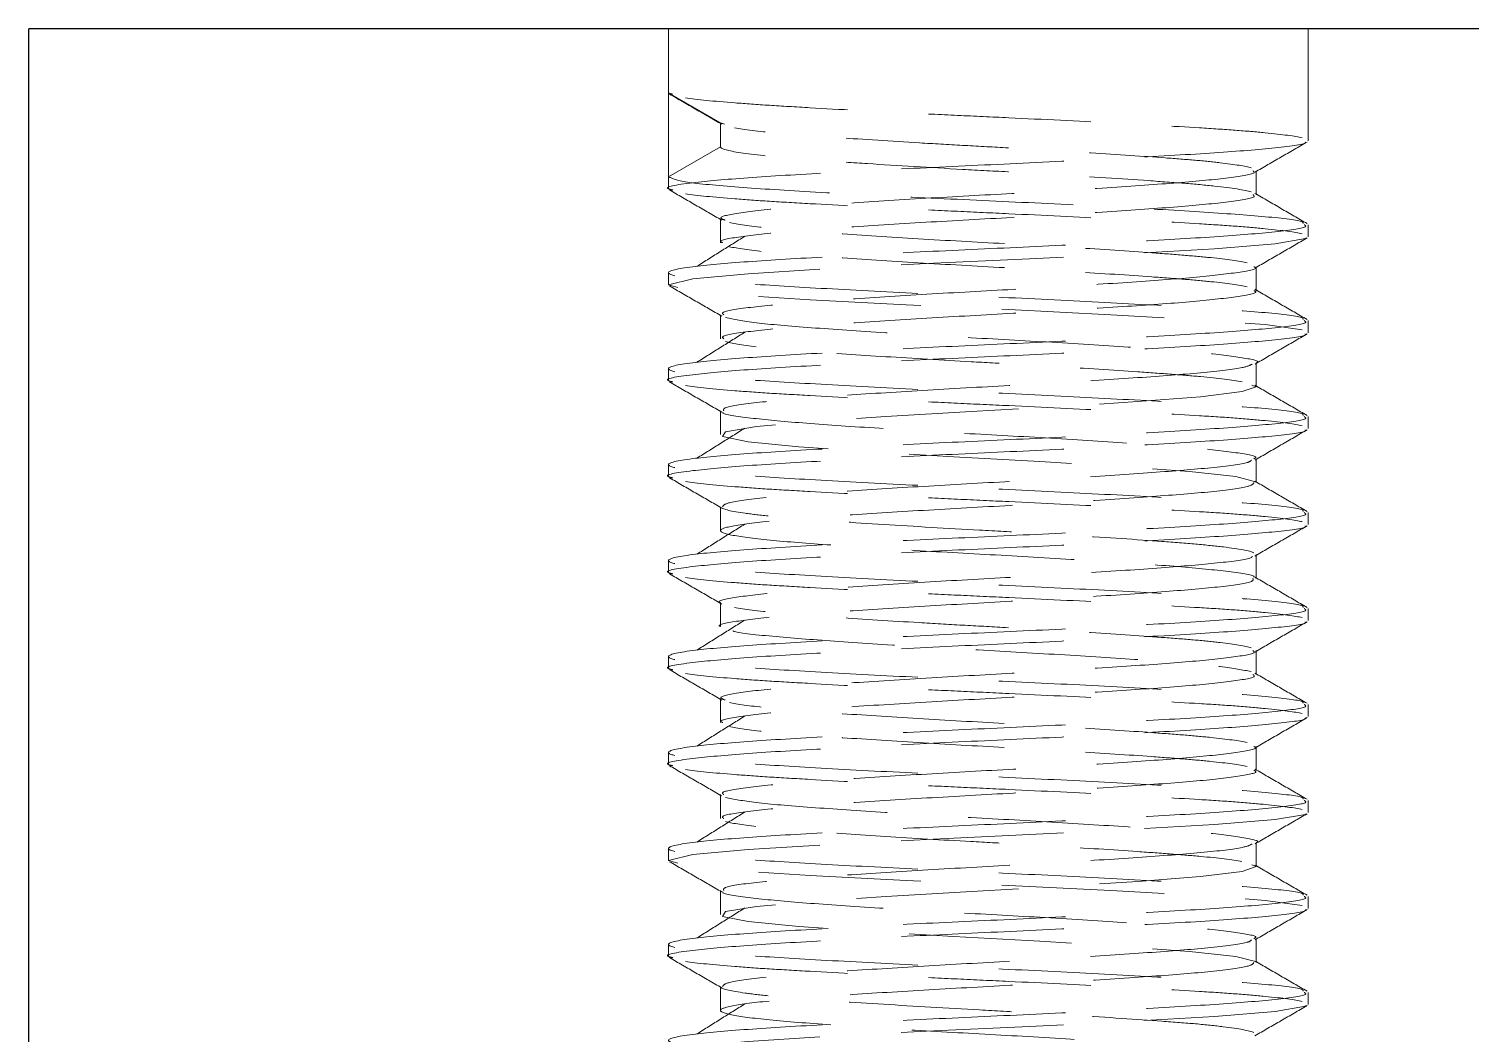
# Model space of a CAD drawing. Header units: millimetres. Extents: x 15 to 415, y 5 to 292.
# Drawn here: x 53.17 to 64.44, y 91.17 to 99.03 of the extents above; entities that cross this region are included whole.
import ezdxf

# ---------------------------------------------------------------- set-up
doc = ezdxf.new("R2010")
doc.units = ezdxf.units.MM
doc.linetypes.add('HIDDEN', pattern=[1.905, 1.27, -0.635])

msp = doc.modelspace()

# ---------------------------------------------------------------- linework, layer by layer
at = {"color": 7, "linetype": 'Continuous', "lineweight": 25}
for p in [(158.169, 99.028), (53.169, 69.028)]:
    msp.add_line(p, (53.169, 99.028), dxfattribs=at)
at = {"color": 7, "linetype": 'HIDDEN', "lineweight": 18}
for p, q in [((58.169, 99.028), (58.169, 98.528)), ((63.169, 98.153), (63.169, 99.028)), ((58.169, 98.528), (58.202, 98.518)), ((58.169, 98.528), (58.169, 97.872)), ((58.575, 98.293), (58.169, 98.528)), ((58.575, 98.293), (58.607, 98.282)), ((58.575, 98.106), (58.575, 98.293)), ((58.169, 97.872), (58.575, 98.106)), ((58.169, 97.872), (58.169, 97.778)), ((62.763, 97.731), (62.763, 97.918)), ((58.575, 97.543), (58.575, 97.356)), ((58.575, 97.543), (58.575, 97.356)), ((63.169, 97.403), (63.169, 97.497)), ((58.169, 97.122), (58.169, 97.028)), ((62.763, 96.981), (62.763, 97.168)), ((58.575, 96.793), (58.575, 96.606)), ((58.575, 96.793), (58.575, 96.606)), ((63.169, 96.653), (63.169, 96.747)), ((62.763, 96.231), (62.763, 96.418)), ((58.169, 96.372), (58.169, 96.278)), ((58.575, 96.043), (58.575, 95.856)), ((58.575, 96.043), (58.575, 95.856)), ((63.169, 95.903), (63.169, 95.997)), ((58.169, 95.622), (58.169, 95.528)), ((62.763, 95.481), (62.763, 95.668)), ((58.575, 95.293), (58.575, 95.106)), ((58.575, 95.293), (58.575, 95.106)), ((63.169, 95.153), (63.169, 95.247)), ((58.169, 94.872), (58.169, 94.778)), ((62.763, 94.731), (62.763, 94.918)), ((58.575, 94.543), (58.575, 94.356)), ((58.575, 94.543), (58.575, 94.356)), ((63.169, 94.403), (63.169, 94.497)), ((62.763, 93.981), (62.763, 94.168)), ((58.169, 94.122), (58.169, 94.028)), ((58.575, 93.793), (58.575, 93.606)), ((58.575, 93.793), (58.575, 93.606)), ((63.169, 93.653), (63.169, 93.747)), ((58.169, 93.372), (58.169, 93.278)), ((62.763, 93.231), (62.763, 93.418)), ((58.575, 93.043), (58.575, 92.856)), ((58.575, 93.043), (58.575, 92.856)), ((63.169, 92.903), (63.169, 92.997)), ((58.169, 92.622), (58.169, 92.528)), ((62.763, 92.481), (62.763, 92.668)), ((58.575, 92.293), (58.575, 92.106)), ((58.575, 92.293), (58.575, 92.106)), ((63.169, 92.153), (63.169, 92.247)), ((62.763, 91.731), (62.763, 91.918)), ((58.169, 91.872), (58.169, 91.778)), ((58.575, 91.543), (58.575, 91.356)), ((58.575, 91.543), (58.575, 91.356)), ((63.169, 91.403), (63.169, 91.497))]:
    msp.add_line(p, q, dxfattribs=at)
at = {"color": 7, "linetype": 'HIDDEN', "lineweight": 18, "flags": 128}
for points in [[(63.145, 97.393), (63.148, 97.388), (62.911, 97.348), (62.437, 97.309), (61.777, 97.27), (60.991, 97.23), (60.186, 97.193), (59.416, 97.152), (58.792, 97.114), (58.36, 97.075), (58.169, 97.028), (58.301, 96.989), (58.689, 96.949), (59.276, 96.911), (60.026, 96.871), (60.829, 96.833), (61.626, 96.793), (62.32, 96.754), (62.832, 96.716), (63.122, 96.676), (63.122, 96.676)], [(62.73, 96.243), (62.763, 96.231), (62.653, 96.192), (62.329, 96.152), (61.836, 96.114), (61.209, 96.074), (60.536, 96.036), (59.868, 95.997), (59.287, 95.957), (58.858, 95.919), (58.615, 95.879), (58.592, 95.841), (58.792, 95.801), (59.188, 95.762), (59.741, 95.723), (60.399, 95.683), (61.073, 95.646), (61.718, 95.605), (62.241, 95.567), (62.604, 95.528), (62.759, 95.488), (62.759, 95.488)], [(63.145, 92.893), (63.148, 92.888), (62.911, 92.848), (62.437, 92.809), (61.777, 92.77), (60.991, 92.73), (60.186, 92.693), (59.416, 92.652), (58.792, 92.614), (58.36, 92.575), (58.169, 92.528), (58.301, 92.489), (58.689, 92.449), (59.276, 92.411), (60.026, 92.371), (60.829, 92.333), (61.626, 92.293), (62.32, 92.254), (62.832, 92.216), (63.122, 92.176), (63.122, 92.176)], [(62.73, 92.493), (62.763, 92.481), (62.653, 92.442), (62.329, 92.402), (61.837, 92.364), (61.21, 92.324), (60.537, 92.286), (59.87, 92.247), (59.288, 92.207), (58.858, 92.169), (58.615, 92.129), (58.592, 92.091), (58.791, 92.051), (59.187, 92.012), (59.74, 91.973), (60.398, 91.933), (61.072, 91.896), (61.717, 91.855), (62.241, 91.817), (62.603, 91.778), (62.759, 91.738), (62.759, 91.738)], [(63.145, 91.393), (63.148, 91.388), (62.911, 91.348), (62.437, 91.309), (61.777, 91.27), (60.991, 91.23), (60.186, 91.193), (59.416, 91.152), (58.792, 91.114), (58.36, 91.075), (58.169, 91.028), (58.301, 90.989), (58.689, 90.949), (59.276, 90.911), (60.026, 90.871), (60.829, 90.833), (61.626, 90.793), (62.32, 90.754), (62.832, 90.716), (63.122, 90.676), (63.122, 90.676)]]:
    msp.add_lwpolyline(points, dxfattribs=at)
at = {"color": 7, "linetype": 'HIDDEN', "lineweight": 18}
for points, knots in [([(58.177, 98.518), (58.245, 98.479), (58.381, 98.4), (58.517, 98.322), (58.585, 98.282)], [0, 0, 0, 0, 0.500132, 1, 1, 1, 1]), ([(58.301, 98.489), (58.39, 98.475), (58.523, 98.462), (58.772, 98.443), (58.861, 98.436), (59.056, 98.424), (59.163, 98.418), (59.503, 98.398), (59.76, 98.384), (60.159, 98.364), (60.294, 98.358), (60.563, 98.345), (60.695, 98.339), (61.098, 98.32), (61.371, 98.307), (61.881, 98.28), (62.118, 98.266), (62.421, 98.248), (62.513, 98.242), (62.685, 98.229), (62.763, 98.222), (62.97, 98.202), (63.069, 98.189), (63.122, 98.176)], [0, 0, 0, 0, 0.125, 0.125, 0.1875, 0.1875, 0.25, 0.25, 0.375, 0.375, 0.4375, 0.4375, 0.5, 0.5, 0.625, 0.625, 0.75, 0.75, 0.8125, 0.8125, 0.875, 0.875, 1, 1, 1, 1]), ([(62.724, 97.941), (62.68, 97.954), (62.597, 97.968), (62.423, 97.988), (62.358, 97.995), (62.214, 98.007), (62.136, 98.013), (61.883, 98.032), (61.684, 98.045), (61.257, 98.073), (61.028, 98.086), (60.691, 98.105), (60.58, 98.111), (60.355, 98.123), (60.242, 98.13), (59.908, 98.15), (59.693, 98.164), (59.407, 98.183), (59.318, 98.19), (59.155, 98.202), (59.08, 98.208), (58.872, 98.227), (58.76, 98.241), (58.686, 98.255)], [0, 0, 0, 0, 0.125, 0.125, 0.1875, 0.1875, 0.25, 0.25, 0.375, 0.375, 0.5, 0.5, 0.5625, 0.5625, 0.625, 0.625, 0.75, 0.75, 0.8125, 0.8125, 0.875, 0.875, 1, 1, 1, 1]), ([(63.145, 98.143), (63.147, 98.142), (63.163, 98.127), (62.937, 98.097), (62.473, 98.059), (61.793, 98.02), (61.003, 97.98), (60.172, 97.943), (59.399, 97.902), (58.753, 97.864), (58.303, 97.822), (58.115, 97.79), (58.189, 97.771), (58.202, 97.768)], [0, 0, 0, 0, 0.015314, 0.120334, 0.224233, 0.328131, 0.433152, 0.536112, 0.64136, 0.744635, 0.849203, 0.973988, 1, 1, 1, 1]), ([(62.724, 97.754), (62.674, 97.768), (62.575, 97.784), (62.367, 97.806), (62.288, 97.814), (62.116, 97.827), (62.023, 97.834), (61.714, 97.856), (61.475, 97.872), (61.1, 97.894), (60.972, 97.902), (60.719, 97.916), (60.594, 97.922), (60.214, 97.944), (59.958, 97.959), (59.61, 97.982), (59.5, 97.989), (59.296, 98.004), (59.204, 98.011), (58.949, 98.032), (58.809, 98.047), (58.622, 98.077), (58.575, 98.092), (58.575, 98.106)], [0, 0, 0, 0, 0.125, 0.125, 0.1875, 0.1875, 0.25, 0.25, 0.375, 0.375, 0.4375, 0.4375, 0.5, 0.5, 0.625, 0.625, 0.6875, 0.6875, 0.75, 0.75, 0.875, 0.875, 1, 1, 1, 1]), ([(62.754, 97.907), (62.821, 97.947), (62.957, 98.025), (63.093, 98.104), (63.161, 98.143)], [0, 0, 0, 0, 0.499869, 1, 1, 1, 1]), ([(58.169, 97.872), (58.195, 97.859), (58.247, 97.833), (58.653, 97.792), (59.255, 97.755), (60.009, 97.714), (60.836, 97.677), (61.642, 97.637), (62.35, 97.597), (62.863, 97.56), (63.132, 97.528), (63.131, 97.511), (63.131, 97.506)], [0, 0, 0, 0, 0.106764, 0.21468, 0.320479, 0.428629, 0.534751, 0.642203, 0.749656, 0.855778, 0.963927, 1, 1, 1, 1]), ([(62.737, 97.918), (62.744, 97.913), (62.767, 97.896), (62.573, 97.863), (62.179, 97.825), (61.611, 97.786), (60.948, 97.745), (60.252, 97.709), (59.605, 97.667), (59.065, 97.63), (58.707, 97.59), (58.547, 97.557), (58.596, 97.538), (58.612, 97.532)], [0, 0, 0, 0, 0.039618, 0.141558, 0.242408, 0.343257, 0.445197, 0.545135, 0.647296, 0.747539, 0.849039, 0.950541, 1, 1, 1, 1]), ([(58.177, 97.769), (58.245, 97.729), (58.381, 97.65), (58.517, 97.572), (58.585, 97.532)], [0, 0, 0, 0, 0.500131, 1, 1, 1, 1]), ([(58.301, 97.739), (58.39, 97.725), (58.523, 97.712), (58.772, 97.693), (58.861, 97.686), (59.056, 97.674), (59.163, 97.668), (59.503, 97.648), (59.76, 97.634), (60.159, 97.614), (60.294, 97.608), (60.563, 97.595), (60.695, 97.589), (61.098, 97.57), (61.371, 97.557), (61.881, 97.53), (62.118, 97.516), (62.421, 97.498), (62.513, 97.492), (62.685, 97.479), (62.763, 97.472), (62.97, 97.452), (63.069, 97.439), (63.122, 97.426)], [0, 0, 0, 0, 0.125, 0.125, 0.1875, 0.1875, 0.25, 0.25, 0.375, 0.375, 0.4375, 0.4375, 0.5, 0.5, 0.625, 0.625, 0.75, 0.75, 0.8125, 0.8125, 0.875, 0.875, 1, 1, 1, 1]), ([(62.737, 97.731), (62.744, 97.726), (62.767, 97.708), (62.573, 97.676), (62.179, 97.637), (61.611, 97.599), (60.948, 97.558), (60.252, 97.521), (59.605, 97.48), (59.063, 97.443), (58.712, 97.403), (58.554, 97.374), (58.587, 97.358), (58.592, 97.356)], [0, 0, 0, 0, 0.0410214, 0.1460819, 0.2500195, 0.3539554, 0.4590167, 0.5620129, 0.6673014, 0.7706133, 0.8752208, 0.9798301, 1, 1, 1, 1]), ([(63.161, 97.506), (63.093, 97.545), (62.957, 97.624), (62.821, 97.703), (62.753, 97.742)], [0, 0, 0, 0, 0.500131, 1, 1, 1, 1]), ([(63.138, 97.497), (63.146, 97.492), (63.173, 97.474), (62.942, 97.441), (62.472, 97.403), (61.794, 97.364), (61.002, 97.324), (60.172, 97.287), (59.398, 97.246), (58.756, 97.208), (58.289, 97.166), (58.115, 97.124), (58.259, 97.083), (58.65, 97.042), (59.256, 97.005), (60.009, 96.964), (60.836, 96.927), (61.642, 96.887), (62.35, 96.847), (62.863, 96.81), (63.132, 96.778), (63.131, 96.761), (63.131, 96.756)], [0, 0, 0, 0, 0.020786, 0.074018, 0.126683, 0.179347, 0.23258, 0.284769, 0.338117, 0.390465, 0.443469, 0.50672, 0.559384, 0.612617, 0.664806, 0.718154, 0.770502, 0.823506, 0.87651, 0.928858, 0.982206, 1, 1, 1, 1]), ([(62.693, 97.199), (62.633, 97.212), (62.536, 97.226), (62.344, 97.246), (62.273, 97.252), (62.12, 97.265), (62.037, 97.271), (61.767, 97.29), (61.559, 97.304), (61.121, 97.331), (60.892, 97.344), (60.446, 97.368), (60.216, 97.381), (59.779, 97.408), (59.571, 97.422), (59.301, 97.441), (59.218, 97.447), (59.065, 97.459), (58.994, 97.466), (58.803, 97.486), (58.705, 97.499), (58.646, 97.513)], [0, 0, 0, 0, 0.125, 0.125, 0.1875, 0.1875, 0.25, 0.25, 0.375, 0.375, 0.5, 0.5, 0.625, 0.625, 0.75, 0.75, 0.8125, 0.8125, 0.875, 0.875, 1, 1, 1, 1]), ([(58.766, 97.407), (58.704, 97.368), (58.579, 97.29), (58.454, 97.211), (58.391, 97.172)], [0, 0, 0, 0, 0.49998, 1, 1, 1, 1]), ([(62.693, 97.012), (62.633, 97.025), (62.536, 97.039), (62.344, 97.058), (62.273, 97.065), (62.12, 97.077), (62.037, 97.083), (61.767, 97.102), (61.559, 97.116), (61.121, 97.143), (60.892, 97.156), (60.446, 97.18), (60.216, 97.194), (59.779, 97.221), (59.571, 97.234), (59.301, 97.254), (59.218, 97.26), (59.065, 97.272), (58.994, 97.278), (58.803, 97.298), (58.705, 97.312), (58.646, 97.325)], [0, 0, 0, 0, 0.125, 0.125, 0.1875, 0.1875, 0.25, 0.25, 0.375, 0.375, 0.5, 0.5, 0.625, 0.625, 0.75, 0.75, 0.8125, 0.8125, 0.875, 0.875, 1, 1, 1, 1]), ([(62.754, 97.157), (62.821, 97.197), (62.957, 97.275), (63.093, 97.354), (63.161, 97.394)], [0, 0, 0, 0, 0.499869, 1, 1, 1, 1]), ([(62.746, 97.168), (62.751, 97.166), (62.784, 97.151), (62.627, 97.122), (62.275, 97.082), (61.734, 97.044), (61.087, 97.003), (60.391, 96.966), (59.728, 96.926), (59.16, 96.887), (58.766, 96.849), (58.572, 96.816), (58.595, 96.798), (58.601, 96.793)], [0, 0, 0, 0, 0.020081, 0.124688, 0.229298, 0.332608, 0.437897, 0.540894, 0.645954, 0.749893, 0.853827, 0.958889, 1, 1, 1, 1]), ([(58.177, 97.018), (58.245, 96.979), (58.381, 96.9), (58.517, 96.822), (58.585, 96.782)], [0, 0, 0, 0, 0.500131, 1, 1, 1, 1]), ([(62.746, 96.981), (62.751, 96.979), (62.785, 96.963), (62.627, 96.934), (62.275, 96.894), (61.734, 96.857), (61.087, 96.816), (60.391, 96.779), (59.728, 96.738), (59.16, 96.7), (58.766, 96.661), (58.572, 96.629), (58.595, 96.611), (58.601, 96.606)], [0, 0, 0, 0, 0.020291, 0.124896, 0.229504, 0.332811, 0.438098, 0.541093, 0.646151, 0.750088, 0.85402, 0.95908, 1, 1, 1, 1]), ([(63.161, 96.756), (63.093, 96.795), (62.957, 96.874), (62.821, 96.953), (62.753, 96.992)], [0, 0, 0, 0, 0.5001315, 1, 1, 1, 1]), ([(63.138, 96.747), (63.146, 96.742), (63.173, 96.724), (62.942, 96.691), (62.472, 96.653), (61.794, 96.614), (61.002, 96.574), (60.172, 96.537), (59.398, 96.496), (58.756, 96.458), (58.289, 96.416), (58.115, 96.374), (58.259, 96.333), (58.65, 96.292), (59.256, 96.255), (60.009, 96.214), (60.836, 96.177), (61.642, 96.137), (62.35, 96.097), (62.863, 96.06), (63.132, 96.028), (63.131, 96.011), (63.131, 96.006)], [0, 0, 0, 0, 0.020786, 0.074018, 0.126683, 0.179347, 0.23258, 0.284769, 0.338117, 0.390465, 0.443469, 0.50672, 0.559384, 0.612617, 0.664806, 0.718154, 0.770502, 0.823506, 0.87651, 0.928858, 0.982206, 1, 1, 1, 1]), ([(58.615, 96.771), (58.681, 96.757), (58.812, 96.73), (59.266, 96.692), (59.852, 96.653), (60.529, 96.613), (61.222, 96.576), (61.851, 96.534), (62.365, 96.498), (62.67, 96.457), (62.8, 96.431), (62.763, 96.418), (62.763, 96.418)], [0, 0, 0, 0, 0.112188, 0.222271, 0.333732, 0.445198, 0.555277, 0.667466, 0.777212, 0.889156, 0.999908, 1, 1, 1, 1]), ([(63.145, 96.643), (63.147, 96.642), (63.163, 96.627), (62.937, 96.597), (62.473, 96.559), (61.793, 96.52), (61.003, 96.48), (60.172, 96.443), (59.399, 96.402), (58.753, 96.364), (58.303, 96.322), (58.115, 96.29), (58.189, 96.271), (58.202, 96.268)], [0, 0, 0, 0, 0.015318, 0.120334, 0.22423, 0.328124, 0.433141, 0.536098, 0.641342, 0.744614, 0.849178, 0.973958, 1, 1, 1, 1]), ([(58.766, 96.657), (58.704, 96.618), (58.579, 96.54), (58.454, 96.461), (58.391, 96.422)], [0, 0, 0, 0, 0.4999797, 1, 1, 1, 1]), ([(62.754, 96.407), (62.821, 96.447), (62.957, 96.525), (63.093, 96.604), (63.161, 96.643)], [0, 0, 0, 0, 0.499869, 1, 1, 1, 1]), ([(62.653, 96.27), (62.578, 96.283), (62.467, 96.297), (62.258, 96.316), (62.183, 96.322), (62.02, 96.334), (61.931, 96.341), (61.645, 96.361), (61.43, 96.374), (61.096, 96.394), (60.983, 96.401), (60.758, 96.414), (60.647, 96.42), (60.31, 96.438), (60.081, 96.452), (59.654, 96.479), (59.455, 96.492), (59.202, 96.511), (59.124, 96.517), (58.98, 96.53), (58.915, 96.536), (58.742, 96.556), (58.659, 96.57), (58.615, 96.583)], [0, 0, 0, 0, 0.125, 0.125, 0.1875, 0.1875, 0.25, 0.25, 0.375, 0.375, 0.4375, 0.4375, 0.5, 0.5, 0.625, 0.625, 0.75, 0.75, 0.8125, 0.8125, 0.875, 0.875, 1, 1, 1, 1]), ([(62.731, 96.407), (62.714, 96.398), (62.673, 96.376), (62.356, 96.339), (61.855, 96.302), (61.222, 96.261), (60.53, 96.224), (59.854, 96.184), (59.263, 96.144), (58.829, 96.107), (58.592, 96.071), (58.599, 96.051), (58.601, 96.043)], [0, 0, 0, 0, 0.075819, 0.184097, 0.290246, 0.398757, 0.505233, 0.613041, 0.720854, 0.827326, 0.935838, 1, 1, 1, 1]), ([(58.177, 96.268), (58.245, 96.229), (58.381, 96.15), (58.517, 96.072), (58.585, 96.032)], [0, 0, 0, 0, 0.500131, 1, 1, 1, 1]), ([(58.301, 96.239), (58.39, 96.225), (58.523, 96.212), (58.772, 96.193), (58.861, 96.186), (59.056, 96.174), (59.163, 96.168), (59.503, 96.148), (59.76, 96.134), (60.159, 96.114), (60.294, 96.108), (60.563, 96.095), (60.695, 96.089), (61.098, 96.07), (61.371, 96.057), (61.881, 96.03), (62.118, 96.016), (62.421, 95.998), (62.513, 95.992), (62.685, 95.979), (62.763, 95.972), (62.97, 95.952), (63.069, 95.939), (63.122, 95.926)], [0, 0, 0, 0, 0.125, 0.125, 0.1875, 0.1875, 0.25, 0.25, 0.375, 0.375, 0.4375, 0.4375, 0.5, 0.5, 0.625, 0.625, 0.75, 0.75, 0.8125, 0.8125, 0.875, 0.875, 1, 1, 1, 1]), ([(63.161, 96.006), (63.093, 96.045), (62.957, 96.124), (62.821, 96.203), (62.753, 96.242)], [0, 0, 0, 0, 0.5001315, 1, 1, 1, 1]), ([(63.138, 95.997), (63.146, 95.992), (63.173, 95.974), (62.942, 95.941), (62.472, 95.903), (61.794, 95.864), (61.002, 95.824), (60.172, 95.787), (59.398, 95.746), (58.756, 95.708), (58.289, 95.666), (58.115, 95.624), (58.259, 95.583), (58.65, 95.542), (59.256, 95.505), (60.009, 95.464), (60.836, 95.427), (61.642, 95.387), (62.35, 95.347), (62.863, 95.31), (63.132, 95.278), (63.131, 95.261), (63.131, 95.256)], [0, 0, 0, 0, 0.020786, 0.074018, 0.126683, 0.179347, 0.23258, 0.284769, 0.338117, 0.390465, 0.443469, 0.50672, 0.559384, 0.612617, 0.664806, 0.718154, 0.770502, 0.823506, 0.87651, 0.928858, 0.982206, 1, 1, 1, 1]), ([(58.595, 96.032), (58.594, 96.031), (58.582, 96.017), (58.771, 95.988), (59.158, 95.95), (59.727, 95.911), (60.389, 95.87), (61.086, 95.834), (61.733, 95.792), (62.275, 95.755), (62.627, 95.715), (62.784, 95.686), (62.751, 95.671), (62.746, 95.668)], [0, 0, 0, 0, 0.010451, 0.118826, 0.226047, 0.333259, 0.441637, 0.547883, 0.656493, 0.763067, 0.870973, 0.978886, 1, 1, 1, 1]), ([(63.145, 95.893), (63.147, 95.892), (63.163, 95.877), (62.937, 95.847), (62.473, 95.809), (61.793, 95.77), (61.003, 95.73), (60.172, 95.693), (59.399, 95.652), (58.753, 95.614), (58.303, 95.572), (58.115, 95.54), (58.189, 95.521), (58.202, 95.518)], [0, 0, 0, 0, 0.015344, 0.120367, 0.224268, 0.328169, 0.433192, 0.536155, 0.641404, 0.744682, 0.849252, 0.97404, 1, 1, 1, 1]), ([(58.766, 95.907), (58.704, 95.868), (58.579, 95.79), (58.454, 95.711), (58.391, 95.672)], [0, 0, 0, 0, 0.49998, 1, 1, 1, 1]), ([(62.754, 95.657), (62.821, 95.697), (62.957, 95.775), (63.093, 95.854), (63.161, 95.894)], [0, 0, 0, 0, 0.499869, 1, 1, 1, 1]), ([(62.726, 95.657), (62.72, 95.651), (62.703, 95.631), (62.436, 95.597), (61.969, 95.56), (61.356, 95.519), (60.67, 95.481), (59.984, 95.442), (59.372, 95.402), (58.901, 95.365), (58.615, 95.326), (58.599, 95.304), (58.592, 95.293)], [0, 0, 0, 0, 0.053855, 0.162386, 0.268554, 0.376847, 0.483989, 0.59112, 0.699418, 0.805584, 0.914113, 1, 1, 1, 1]), ([(58.177, 95.519), (58.245, 95.479), (58.381, 95.4), (58.517, 95.322), (58.585, 95.282)], [0, 0, 0, 0, 0.500131, 1, 1, 1, 1]), ([(58.301, 95.489), (58.39, 95.475), (58.523, 95.462), (58.772, 95.443), (58.861, 95.436), (59.056, 95.424), (59.163, 95.418), (59.503, 95.398), (59.76, 95.384), (60.159, 95.364), (60.294, 95.358), (60.563, 95.345), (60.695, 95.339), (61.098, 95.32), (61.371, 95.307), (61.881, 95.28), (62.118, 95.266), (62.421, 95.248), (62.513, 95.242), (62.685, 95.229), (62.763, 95.222), (62.97, 95.202), (63.069, 95.189), (63.122, 95.176)], [0, 0, 0, 0, 0.125, 0.125, 0.1875, 0.1875, 0.25, 0.25, 0.375, 0.375, 0.4375, 0.4375, 0.5, 0.5, 0.625, 0.625, 0.75, 0.75, 0.8125, 0.8125, 0.875, 0.875, 1, 1, 1, 1]), ([(62.746, 95.481), (62.739, 95.471), (62.724, 95.448), (62.439, 95.409), (61.968, 95.373), (61.356, 95.332), (60.67, 95.293), (59.984, 95.255), (59.373, 95.214), (58.897, 95.177), (58.611, 95.136), (58.542, 95.099), (58.699, 95.059), (59.066, 95.019), (59.603, 94.982), (60.251, 94.941), (60.947, 94.904), (61.61, 94.863), (62.18, 94.825), (62.567, 94.786), (62.756, 94.758), (62.745, 94.744), (62.744, 94.742)], [0, 0, 0, 0, 0.042174, 0.095641, 0.147945, 0.201295, 0.254079, 0.306857, 0.360209, 0.412512, 0.465978, 0.518443, 0.571563, 0.624686, 0.677148, 0.730615, 0.782919, 0.836269, 0.889053, 0.94183, 0.995183, 1, 1, 1, 1]), ([(63.161, 95.256), (63.093, 95.295), (62.957, 95.374), (62.821, 95.453), (62.753, 95.492)], [0, 0, 0, 0, 0.5001315, 1, 1, 1, 1]), ([(62.746, 94.933), (62.713, 94.948), (62.631, 94.963), (62.444, 94.986), (62.371, 94.993), (62.21, 95.008), (62.122, 95.014), (61.832, 95.036), (61.602, 95.051), (61.233, 95.074), (61.107, 95.081), (60.853, 95.096), (60.727, 95.103), (60.349, 95.123), (60.091, 95.139), (59.611, 95.169), (59.392, 95.184), (59.121, 95.205), (59.038, 95.212), (58.889, 95.226), (58.824, 95.234), (58.66, 95.257), (58.596, 95.272), (58.579, 95.286)], [0, 0, 0, 0, 0.125, 0.125, 0.1875, 0.1875, 0.25, 0.25, 0.375, 0.375, 0.4375, 0.4375, 0.5, 0.5, 0.625, 0.625, 0.75, 0.75, 0.8125, 0.8125, 0.875, 0.875, 1, 1, 1, 1]), ([(63.138, 95.247), (63.146, 95.242), (63.173, 95.224), (62.942, 95.191), (62.472, 95.153), (61.794, 95.114), (61.002, 95.074), (60.172, 95.037), (59.398, 94.996), (58.756, 94.958), (58.289, 94.916), (58.115, 94.874), (58.259, 94.833), (58.65, 94.792), (59.256, 94.755), (60.009, 94.714), (60.836, 94.677), (61.642, 94.637), (62.35, 94.597), (62.863, 94.56), (63.132, 94.528), (63.131, 94.511), (63.131, 94.506)], [0, 0, 0, 0, 0.020786, 0.074018, 0.126683, 0.179347, 0.23258, 0.284769, 0.338117, 0.390465, 0.443469, 0.50672, 0.559384, 0.612617, 0.664806, 0.718154, 0.770502, 0.823506, 0.87651, 0.928858, 0.982206, 1, 1, 1, 1]), ([(58.766, 95.157), (58.704, 95.118), (58.579, 95.04), (58.454, 94.961), (58.391, 94.922)], [0, 0, 0, 0, 0.49998, 1, 1, 1, 1]), ([(63.145, 95.143), (63.147, 95.142), (63.163, 95.127), (62.937, 95.097), (62.473, 95.059), (61.793, 95.02), (61.003, 94.98), (60.172, 94.943), (59.399, 94.902), (58.753, 94.864), (58.303, 94.822), (58.115, 94.79), (58.189, 94.771), (58.202, 94.768)], [0, 0, 0, 0, 0.015263, 0.120286, 0.224188, 0.328089, 0.433112, 0.536075, 0.641325, 0.744603, 0.849173, 0.973962, 1, 1, 1, 1]), ([(62.753, 94.907), (62.821, 94.947), (62.957, 95.025), (63.093, 95.104), (63.161, 95.143)], [0, 0, 0, 0, 0.499869, 1, 1, 1, 1]), ([(62.731, 94.907), (62.731, 94.903), (62.731, 94.887), (62.506, 94.855), (62.078, 94.818), (61.485, 94.778), (60.81, 94.738), (60.117, 94.701), (59.488, 94.659), (58.974, 94.623), (58.668, 94.582), (58.538, 94.556), (58.575, 94.543), (58.575, 94.543)], [0, 0, 0, 0, 0.031959, 0.14055, 0.247107, 0.354993, 0.462889, 0.569438, 0.678032, 0.784262, 0.892616, 0.999821, 1, 1, 1, 1]), ([(58.177, 94.768), (58.245, 94.729), (58.381, 94.65), (58.517, 94.572), (58.585, 94.532)], [0, 0, 0, 0, 0.500131, 1, 1, 1, 1]), ([(58.301, 94.739), (58.39, 94.725), (58.523, 94.712), (58.772, 94.693), (58.861, 94.686), (59.056, 94.674), (59.163, 94.668), (59.503, 94.648), (59.76, 94.634), (60.159, 94.614), (60.294, 94.608), (60.563, 94.595), (60.695, 94.589), (61.098, 94.57), (61.371, 94.557), (61.881, 94.53), (62.118, 94.516), (62.421, 94.498), (62.513, 94.492), (62.685, 94.479), (62.763, 94.472), (62.97, 94.452), (63.069, 94.439), (63.122, 94.426)], [0, 0, 0, 0, 0.125, 0.125, 0.1875, 0.1875, 0.25, 0.25, 0.375, 0.375, 0.4375, 0.4375, 0.5, 0.5, 0.625, 0.625, 0.75, 0.75, 0.8125, 0.8125, 0.875, 0.875, 1, 1, 1, 1]), ([(62.737, 94.731), (62.74, 94.723), (62.747, 94.703), (62.511, 94.667), (62.077, 94.63), (61.486, 94.59), (60.81, 94.551), (60.117, 94.513), (59.488, 94.472), (58.974, 94.435), (58.668, 94.394), (58.538, 94.369), (58.575, 94.356), (58.575, 94.356)], [0, 0, 0, 0, 0.061955, 0.167191, 0.270456, 0.375009, 0.479571, 0.582828, 0.688066, 0.791014, 0.89602, 0.999913, 1, 1, 1, 1]), ([(63.161, 94.506), (63.093, 94.545), (62.957, 94.624), (62.821, 94.703), (62.753, 94.742)], [0, 0, 0, 0, 0.500131, 1, 1, 1, 1]), ([(63.138, 94.497), (63.146, 94.492), (63.173, 94.474), (62.942, 94.441), (62.472, 94.403), (61.794, 94.364), (61.002, 94.324), (60.172, 94.287), (59.398, 94.246), (58.756, 94.208), (58.289, 94.166), (58.115, 94.124), (58.259, 94.083), (58.65, 94.042), (59.256, 94.005), (60.009, 93.964), (60.836, 93.927), (61.642, 93.887), (62.35, 93.847), (62.863, 93.81), (63.132, 93.778), (63.131, 93.761), (63.131, 93.756)], [0, 0, 0, 0, 0.020786, 0.074018, 0.126683, 0.179347, 0.23258, 0.284769, 0.338117, 0.390465, 0.443469, 0.50672, 0.559384, 0.612617, 0.664806, 0.718154, 0.770502, 0.823506, 0.87651, 0.928858, 0.982206, 1, 1, 1, 1]), ([(62.724, 94.191), (62.679, 94.204), (62.596, 94.218), (62.423, 94.238), (62.357, 94.245), (62.213, 94.257), (62.136, 94.263), (61.882, 94.282), (61.683, 94.296), (61.256, 94.323), (61.027, 94.336), (60.69, 94.355), (60.579, 94.361), (60.354, 94.373), (60.24, 94.38), (59.907, 94.4), (59.692, 94.414), (59.406, 94.434), (59.317, 94.44), (59.154, 94.452), (59.079, 94.458), (58.871, 94.477), (58.759, 94.491), (58.685, 94.505)], [0, 0, 0, 0, 0.125, 0.125, 0.1875, 0.1875, 0.25, 0.25, 0.375, 0.375, 0.5, 0.5, 0.5625, 0.5625, 0.625, 0.625, 0.75, 0.75, 0.8125, 0.8125, 0.875, 0.875, 1, 1, 1, 1]), ([(63.145, 94.393), (63.147, 94.392), (63.163, 94.377), (62.937, 94.347), (62.473, 94.309), (61.793, 94.27), (61.003, 94.23), (60.172, 94.193), (59.399, 94.152), (58.753, 94.114), (58.303, 94.072), (58.115, 94.04), (58.189, 94.021), (58.202, 94.018)], [0, 0, 0, 0, 0.015314, 0.120334, 0.224233, 0.328131, 0.433152, 0.536112, 0.64136, 0.744635, 0.849203, 0.973988, 1, 1, 1, 1]), ([(58.766, 94.407), (58.704, 94.368), (58.579, 94.29), (58.454, 94.211), (58.391, 94.172)], [0, 0, 0, 0, 0.49998, 1, 1, 1, 1]), ([(62.754, 94.157), (62.821, 94.197), (62.957, 94.275), (63.093, 94.354), (63.161, 94.393)], [0, 0, 0, 0, 0.499869, 1, 1, 1, 1]), ([(58.673, 94.322), (58.677, 94.32), (58.714, 94.306), (58.991, 94.277), (59.481, 94.24), (60.116, 94.199), (60.807, 94.161), (61.485, 94.122), (62.071, 94.082), (62.525, 94.044), (62.657, 94.017), (62.724, 94.004)], [0, 0, 0, 0, 0.013705, 0.137883, 0.259617, 0.38406, 0.506172, 0.629806, 0.753453, 0.875555, 1, 1, 1, 1]), ([(62.737, 94.168), (62.744, 94.163), (62.767, 94.146), (62.574, 94.113), (62.18, 94.075), (61.612, 94.036), (60.95, 93.995), (60.254, 93.959), (59.606, 93.917), (59.066, 93.88), (58.707, 93.84), (58.547, 93.807), (58.596, 93.788), (58.612, 93.782)], [0, 0, 0, 0, 0.039444, 0.141381, 0.242237, 0.34308, 0.445023, 0.544959, 0.647119, 0.747366, 0.848861, 0.950368, 1, 1, 1, 1]), ([(58.177, 94.019), (58.245, 93.979), (58.381, 93.9), (58.517, 93.822), (58.585, 93.782)], [0, 0, 0, 0, 0.5001312, 1, 1, 1, 1]), ([(58.301, 93.989), (58.39, 93.975), (58.523, 93.962), (58.772, 93.943), (58.861, 93.936), (59.056, 93.924), (59.163, 93.918), (59.503, 93.898), (59.76, 93.884), (60.159, 93.864), (60.294, 93.858), (60.563, 93.845), (60.695, 93.839), (61.098, 93.82), (61.371, 93.807), (61.881, 93.78), (62.118, 93.766), (62.421, 93.748), (62.513, 93.742), (62.685, 93.729), (62.763, 93.722), (62.97, 93.702), (63.069, 93.689), (63.122, 93.676)], [0, 0, 0, 0, 0.125, 0.125, 0.1875, 0.1875, 0.25, 0.25, 0.375, 0.375, 0.4375, 0.4375, 0.5, 0.5, 0.625, 0.625, 0.75, 0.75, 0.8125, 0.8125, 0.875, 0.875, 1, 1, 1, 1]), ([(62.737, 93.981), (62.744, 93.976), (62.767, 93.958), (62.574, 93.926), (62.18, 93.887), (61.612, 93.849), (60.95, 93.808), (60.254, 93.771), (59.606, 93.73), (59.064, 93.693), (58.712, 93.653), (58.554, 93.624), (58.587, 93.608), (58.593, 93.606)], [0, 0, 0, 0, 0.0408416, 0.1458992, 0.2498436, 0.3537728, 0.4588371, 0.5618321, 0.6671196, 0.7704357, 0.8750383, 0.9796525, 1, 1, 1, 1]), ([(63.161, 93.756), (63.093, 93.795), (62.957, 93.874), (62.821, 93.953), (62.753, 93.992)], [0, 0, 0, 0, 0.500131, 1, 1, 1, 1]), ([(63.138, 93.747), (63.146, 93.742), (63.173, 93.724), (62.942, 93.691), (62.472, 93.653), (61.794, 93.614), (61.002, 93.574), (60.172, 93.537), (59.398, 93.496), (58.756, 93.458), (58.289, 93.416), (58.115, 93.374), (58.259, 93.333), (58.65, 93.292), (59.256, 93.255), (60.009, 93.214), (60.836, 93.177), (61.642, 93.137), (62.35, 93.097), (62.863, 93.06), (63.132, 93.028), (63.131, 93.011), (63.131, 93.006)], [0, 0, 0, 0, 0.020786, 0.074018, 0.126683, 0.179347, 0.23258, 0.284769, 0.338117, 0.390465, 0.443469, 0.50672, 0.559384, 0.612617, 0.664806, 0.718154, 0.770502, 0.823506, 0.87651, 0.928858, 0.982206, 1, 1, 1, 1]), ([(62.692, 93.449), (62.633, 93.463), (62.535, 93.476), (62.343, 93.496), (62.272, 93.502), (62.119, 93.515), (62.036, 93.521), (61.766, 93.54), (61.558, 93.554), (61.12, 93.581), (60.89, 93.594), (60.445, 93.618), (60.215, 93.631), (59.777, 93.658), (59.57, 93.672), (59.3, 93.691), (59.217, 93.697), (59.064, 93.709), (58.993, 93.716), (58.802, 93.736), (58.704, 93.749), (58.645, 93.763)], [0, 0, 0, 0, 0.125, 0.125, 0.1875, 0.1875, 0.25, 0.25, 0.375, 0.375, 0.5, 0.5, 0.625, 0.625, 0.75, 0.75, 0.8125, 0.8125, 0.875, 0.875, 1, 1, 1, 1]), ([(63.145, 93.643), (63.147, 93.642), (63.163, 93.627), (62.937, 93.597), (62.473, 93.559), (61.793, 93.52), (61.003, 93.48), (60.172, 93.443), (59.399, 93.402), (58.753, 93.364), (58.303, 93.322), (58.115, 93.29), (58.189, 93.271), (58.202, 93.268)], [0, 0, 0, 0, 0.015393, 0.120396, 0.224278, 0.328159, 0.433163, 0.536106, 0.641336, 0.744595, 0.849146, 0.97391, 1, 1, 1, 1]), ([(58.766, 93.657), (58.704, 93.618), (58.579, 93.54), (58.454, 93.461), (58.391, 93.422)], [0, 0, 0, 0, 0.49998, 1, 1, 1, 1]), ([(62.754, 93.407), (62.821, 93.447), (62.957, 93.525), (63.093, 93.604), (63.161, 93.644)], [0, 0, 0, 0, 0.499869, 1, 1, 1, 1]), ([(62.692, 93.262), (62.633, 93.275), (62.535, 93.289), (62.343, 93.309), (62.272, 93.315), (62.119, 93.327), (62.036, 93.333), (61.766, 93.353), (61.558, 93.366), (61.12, 93.393), (60.89, 93.406), (60.445, 93.43), (60.215, 93.444), (59.777, 93.471), (59.57, 93.484), (59.3, 93.504), (59.217, 93.51), (59.064, 93.522), (58.993, 93.528), (58.802, 93.548), (58.704, 93.562), (58.645, 93.575)], [0, 0, 0, 0, 0.125, 0.125, 0.1875, 0.1875, 0.25, 0.25, 0.375, 0.375, 0.5, 0.5, 0.625, 0.625, 0.75, 0.75, 0.8125, 0.8125, 0.875, 0.875, 1, 1, 1, 1]), ([(62.746, 93.418), (62.751, 93.416), (62.785, 93.401), (62.627, 93.372), (62.276, 93.332), (61.735, 93.294), (61.088, 93.253), (60.392, 93.216), (59.729, 93.176), (59.161, 93.137), (58.766, 93.099), (58.572, 93.066), (58.595, 93.048), (58.601, 93.043)], [0, 0, 0, 0, 0.019904, 0.124506, 0.229121, 0.332427, 0.437717, 0.540715, 0.645772, 0.749717, 0.853645, 0.95871, 1, 1, 1, 1]), ([(58.177, 93.268), (58.245, 93.229), (58.381, 93.15), (58.517, 93.072), (58.585, 93.032)], [0, 0, 0, 0, 0.500131, 1, 1, 1, 1]), ([(58.301, 93.239), (58.39, 93.225), (58.523, 93.212), (58.772, 93.193), (58.861, 93.186), (59.056, 93.174), (59.163, 93.168), (59.503, 93.148), (59.76, 93.134), (60.159, 93.114), (60.294, 93.108), (60.563, 93.095), (60.695, 93.089), (61.098, 93.07), (61.371, 93.057), (61.881, 93.03), (62.118, 93.016), (62.421, 92.998), (62.513, 92.992), (62.685, 92.979), (62.763, 92.972), (62.97, 92.952), (63.069, 92.939), (63.122, 92.926)], [0, 0, 0, 0, 0.125, 0.125, 0.1875, 0.1875, 0.25, 0.25, 0.375, 0.375, 0.4375, 0.4375, 0.5, 0.5, 0.625, 0.625, 0.75, 0.75, 0.8125, 0.8125, 0.875, 0.875, 1, 1, 1, 1]), ([(63.161, 93.006), (63.093, 93.045), (62.957, 93.124), (62.821, 93.203), (62.753, 93.242)], [0, 0, 0, 0, 0.500131, 1, 1, 1, 1]), ([(62.746, 93.231), (62.751, 93.229), (62.785, 93.213), (62.627, 93.184), (62.276, 93.144), (61.735, 93.107), (61.088, 93.066), (60.392, 93.029), (59.729, 92.988), (59.161, 92.95), (58.766, 92.911), (58.572, 92.879), (58.595, 92.861), (58.601, 92.856)], [0, 0, 0, 0, 0.0201135, 0.1247134, 0.229326, 0.3326297, 0.4379175, 0.5409138, 0.6459685, 0.7499123, 0.8538377, 0.9589005, 1, 1, 1, 1]), ([(58.614, 93.021), (58.681, 93.007), (58.812, 92.98), (59.265, 92.943), (59.851, 92.903), (60.528, 92.863), (61.221, 92.826), (61.85, 92.784), (62.364, 92.748), (62.67, 92.707), (62.8, 92.681), (62.763, 92.668), (62.763, 92.668)], [0, 0, 0, 0, 0.112165, 0.222232, 0.333667, 0.445116, 0.555171, 0.667339, 0.777066, 0.888986, 0.999723, 1, 1, 1, 1]), ([(63.138, 92.997), (63.146, 92.992), (63.173, 92.974), (62.942, 92.941), (62.472, 92.903), (61.794, 92.864), (61.002, 92.824), (60.172, 92.787), (59.398, 92.746), (58.756, 92.708), (58.289, 92.666), (58.115, 92.624), (58.259, 92.583), (58.65, 92.542), (59.256, 92.505), (60.009, 92.464), (60.836, 92.427), (61.642, 92.387), (62.35, 92.347), (62.863, 92.31), (63.132, 92.278), (63.131, 92.261), (63.131, 92.256)], [0, 0, 0, 0, 0.020786, 0.074018, 0.126683, 0.179347, 0.23258, 0.284769, 0.338117, 0.390465, 0.443469, 0.50672, 0.559384, 0.612617, 0.664806, 0.718154, 0.770502, 0.823506, 0.87651, 0.928858, 0.982206, 1, 1, 1, 1]), ([(58.766, 92.907), (58.704, 92.868), (58.579, 92.79), (58.454, 92.711), (58.391, 92.672)], [0, 0, 0, 0, 0.49998, 1, 1, 1, 1]), ([(62.652, 92.52), (62.578, 92.533), (62.466, 92.547), (62.258, 92.566), (62.182, 92.572), (62.019, 92.584), (61.93, 92.591), (61.644, 92.611), (61.429, 92.624), (61.095, 92.644), (60.982, 92.651), (60.757, 92.664), (60.646, 92.67), (60.308, 92.688), (60.08, 92.702), (59.653, 92.729), (59.454, 92.742), (59.201, 92.761), (59.124, 92.767), (58.98, 92.78), (58.914, 92.786), (58.741, 92.806), (58.658, 92.82), (58.614, 92.833)], [0, 0, 0, 0, 0.125, 0.125, 0.1875, 0.1875, 0.25, 0.25, 0.375, 0.375, 0.4375, 0.4375, 0.5, 0.5, 0.625, 0.625, 0.75, 0.75, 0.8125, 0.8125, 0.875, 0.875, 1, 1, 1, 1]), ([(62.754, 92.657), (62.821, 92.697), (62.957, 92.775), (63.093, 92.854), (63.161, 92.893)], [0, 0, 0, 0, 0.499869, 1, 1, 1, 1]), ([(62.731, 92.657), (62.714, 92.648), (62.673, 92.626), (62.357, 92.589), (61.856, 92.552), (61.223, 92.511), (60.532, 92.474), (59.855, 92.434), (59.264, 92.394), (58.829, 92.357), (58.592, 92.321), (58.599, 92.301), (58.601, 92.293)], [0, 0, 0, 0, 0.07563, 0.183911, 0.290059, 0.398569, 0.505049, 0.612852, 0.720671, 0.827138, 0.935651, 1, 1, 1, 1]), ([(58.177, 92.518), (58.245, 92.479), (58.381, 92.4), (58.517, 92.322), (58.585, 92.282)], [0, 0, 0, 0, 0.500131, 1, 1, 1, 1]), ([(63.161, 92.256), (63.093, 92.295), (62.957, 92.374), (62.821, 92.453), (62.753, 92.492)], [0, 0, 0, 0, 0.500131, 1, 1, 1, 1]), ([(63.138, 92.247), (63.146, 92.242), (63.173, 92.224), (62.942, 92.191), (62.472, 92.153), (61.794, 92.114), (61.002, 92.074), (60.172, 92.037), (59.398, 91.996), (58.756, 91.958), (58.289, 91.916), (58.115, 91.874), (58.259, 91.833), (58.65, 91.792), (59.256, 91.755), (60.009, 91.714), (60.836, 91.677), (61.642, 91.637), (62.35, 91.597), (62.863, 91.56), (63.132, 91.528), (63.131, 91.511), (63.131, 91.506)], [0, 0, 0, 0, 0.020786, 0.074018, 0.126683, 0.179347, 0.23258, 0.284769, 0.338117, 0.390465, 0.443469, 0.50672, 0.559384, 0.612617, 0.664806, 0.718154, 0.770502, 0.823506, 0.87651, 0.928858, 0.982206, 1, 1, 1, 1]), ([(58.595, 92.282), (58.594, 92.281), (58.582, 92.267), (58.77, 92.238), (59.157, 92.2), (59.726, 92.161), (60.388, 92.121), (61.084, 92.084), (61.732, 92.043), (62.274, 92.005), (62.626, 91.965), (62.784, 91.936), (62.751, 91.921), (62.746, 91.918)], [0, 0, 0, 0, 0.010266, 0.118638, 0.225866, 0.333071, 0.441452, 0.547697, 0.656306, 0.762885, 0.870786, 0.978704, 1, 1, 1, 1]), ([(63.145, 92.143), (63.147, 92.142), (63.163, 92.127), (62.937, 92.097), (62.473, 92.059), (61.793, 92.02), (61.003, 91.98), (60.172, 91.943), (59.399, 91.902), (58.753, 91.864), (58.303, 91.822), (58.115, 91.79), (58.189, 91.771), (58.202, 91.768)], [0, 0, 0, 0, 0.015344, 0.120366, 0.224268, 0.328169, 0.433192, 0.536154, 0.641404, 0.744682, 0.849252, 0.97404, 1, 1, 1, 1]), ([(58.766, 92.157), (58.704, 92.118), (58.579, 92.04), (58.454, 91.961), (58.391, 91.922)], [0, 0, 0, 0, 0.49998, 1, 1, 1, 1]), ([(62.754, 91.907), (62.821, 91.947), (62.957, 92.025), (63.093, 92.104), (63.161, 92.144)], [0, 0, 0, 0, 0.499869, 1, 1, 1, 1]), ([(62.726, 91.907), (62.721, 91.901), (62.703, 91.882), (62.436, 91.847), (61.97, 91.81), (61.357, 91.77), (60.671, 91.731), (59.986, 91.692), (59.373, 91.652), (58.902, 91.615), (58.615, 91.576), (58.599, 91.554), (58.592, 91.543)], [0, 0, 0, 0, 0.0536665, 0.1621984, 0.2683684, 0.3766587, 0.4838075, 0.5909322, 0.699233, 0.8053981, 0.9139265, 1, 1, 1, 1]), ([(58.177, 91.769), (58.245, 91.729), (58.381, 91.65), (58.517, 91.572), (58.585, 91.532)], [0, 0, 0, 0, 0.500131, 1, 1, 1, 1]), ([(58.301, 91.739), (58.39, 91.725), (58.523, 91.712), (58.772, 91.693), (58.861, 91.686), (59.056, 91.674), (59.163, 91.668), (59.503, 91.648), (59.76, 91.634), (60.159, 91.614), (60.294, 91.608), (60.563, 91.595), (60.695, 91.589), (61.098, 91.57), (61.371, 91.557), (61.881, 91.53), (62.118, 91.516), (62.421, 91.498), (62.513, 91.492), (62.685, 91.479), (62.763, 91.472), (62.97, 91.452), (63.069, 91.439), (63.122, 91.426)], [0, 0, 0, 0, 0.125, 0.125, 0.1875, 0.1875, 0.25, 0.25, 0.375, 0.375, 0.4375, 0.4375, 0.5, 0.5, 0.625, 0.625, 0.75, 0.75, 0.8125, 0.8125, 0.875, 0.875, 1, 1, 1, 1]), ([(62.746, 91.731), (62.739, 91.721), (62.724, 91.698), (62.439, 91.66), (61.969, 91.623), (61.357, 91.582), (60.671, 91.543), (59.985, 91.505), (59.374, 91.464), (58.897, 91.427), (58.611, 91.386), (58.542, 91.349), (58.699, 91.309), (59.065, 91.269), (59.602, 91.232), (60.25, 91.191), (60.946, 91.154), (61.609, 91.113), (62.179, 91.075), (62.566, 91.036), (62.756, 91.008), (62.745, 90.994), (62.744, 90.992)], [0, 0, 0, 0, 0.0420816, 0.0955496, 0.1478539, 0.2012027, 0.2539893, 0.3067639, 0.360118, 0.4124199, 0.4658861, 0.5183528, 0.5714699, 0.624596, 0.6770552, 0.7305232, 0.7828277, 0.8361763, 0.8889633, 0.9417375, 0.9950917, 1, 1, 1, 1]), ([(63.161, 91.506), (63.093, 91.545), (62.957, 91.624), (62.821, 91.703), (62.753, 91.742)], [0, 0, 0, 0, 0.500131, 1, 1, 1, 1]), ([(63.138, 91.497), (63.146, 91.492), (63.173, 91.474), (62.942, 91.441), (62.472, 91.403), (61.794, 91.364), (61.002, 91.324), (60.172, 91.287), (59.398, 91.246), (58.756, 91.208), (58.289, 91.166), (58.115, 91.124), (58.259, 91.083), (58.65, 91.042), (59.256, 91.005), (60.009, 90.964), (60.836, 90.927), (61.642, 90.887), (62.35, 90.847), (62.863, 90.81), (63.132, 90.778), (63.131, 90.761), (63.131, 90.756)], [0, 0, 0, 0, 0.0207858, 0.0740184, 0.1266832, 0.1793471, 0.2325802, 0.284769, 0.3381169, 0.3904653, 0.4434688, 0.50672, 0.5593844, 0.6126172, 0.6648061, 0.718154, 0.7705022, 0.823506, 0.8765102, 0.9288581, 0.9822061, 1, 1, 1, 1]), ([(62.746, 91.183), (62.712, 91.198), (62.63, 91.213), (62.443, 91.236), (62.37, 91.244), (62.209, 91.258), (62.122, 91.264), (61.831, 91.286), (61.601, 91.301), (61.232, 91.324), (61.106, 91.331), (60.852, 91.346), (60.726, 91.353), (60.348, 91.373), (60.089, 91.389), (59.61, 91.419), (59.391, 91.434), (59.121, 91.455), (59.038, 91.462), (58.889, 91.476), (58.823, 91.484), (58.659, 91.507), (58.595, 91.522), (58.579, 91.536)], [0, 0, 0, 0, 0.125, 0.125, 0.1875, 0.1875, 0.25, 0.25, 0.375, 0.375, 0.4375, 0.4375, 0.5, 0.5, 0.625, 0.625, 0.75, 0.75, 0.8125, 0.8125, 0.875, 0.875, 1, 1, 1, 1]), ([(58.766, 91.407), (58.704, 91.368), (58.579, 91.29), (58.454, 91.211), (58.391, 91.172)], [0, 0, 0, 0, 0.49998, 1, 1, 1, 1]), ([(62.753, 91.157), (62.821, 91.197), (62.957, 91.275), (63.093, 91.354), (63.161, 91.393)], [0, 0, 0, 0, 0.4998689, 1, 1, 1, 1])]:
    msp.add_open_spline(points, degree=3, knots=knots, dxfattribs=at)

doc.saveas('drawing.dxf')
